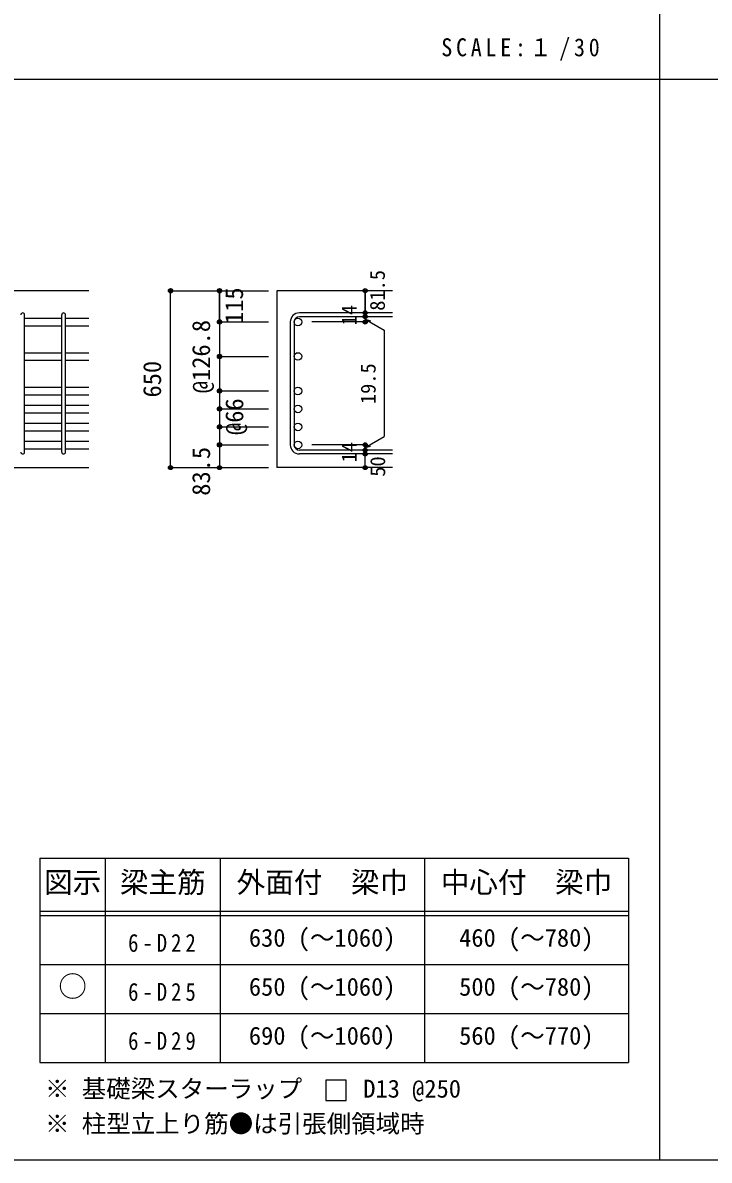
# Model space of a CAD drawing. Units: millimetres at full size, sheet at 1:30, with parts at other scales. Extents: x -5973 to 5954, y -4195 to 4201.
# Drawn here: x -3464 to -942, y -4195 to -15 of the extents above; entities that cross this region are included whole.
import ezdxf
from ezdxf.enums import TextEntityAlignment as Align

# ---------------------------------------------------------------- set-up
doc = ezdxf.new("R2010")
doc.units = ezdxf.units.MM
doc.header["$LTSCALE"] = 30
doc.header["$PDMODE"] = 32
doc.header["$PDSIZE"] = 15
for name, color, linetype in [('0-1_躯体線', 2, 'Continuous'), ('0-5_基礎梁筋', 7, 'Continuous'), ('0-6_スタラップ筋', 7, 'Continuous'), ('0-D_寸法', 4, 'Continuous'), ('6-7_文字', 7, 'Continuous'), ('6-E_枠', 7, 'Continuous'), ('F-0_枠', 6, 'Continuous')]:
    doc.layers.add(name, color=color, linetype=linetype)
doc.styles.add('ＭＳ ゴシック', font='')
doc.styles.get('ＭＳ ゴシック').set_extended_font_data('MS Gothic')

msp = doc.modelspace()

# ---------------------------------------------------------------- linework, layer by layer
at = {"layer": '0-1_躯体線'}
for p, q in [((-3220.8, -999.89), (-4970.8, -999.89)), ((-2105.8, -999.89), (-2530.8, -999.89)), ((-2530.8, -999.89), (-2530.8, -1649.89)), ((-3620.8, -1649.89), (-3220.8, -1649.89)), ((-2105.8, -1649.89), (-2530.8, -1649.89))]:
    msp.add_line(p, q, dxfattribs=at)
at = {"layer": '0-5_基礎梁筋'}
for p, q in [((-3456.8, -1100.82), (-3320.8, -1100.82)), ((-3306.8, -1100.82), (-3220.8, -1100.82)), ((-3456.8, -1128.82), (-3320.8, -1128.82)), ((-3306.8, -1128.82), (-3220.8, -1128.82)), ((-3456.8, -1227.61), (-3320.8, -1227.61)), ((-3306.8, -1227.61), (-3220.8, -1227.61)), ((-3456.8, -1255.61), (-3320.8, -1255.61)), ((-3306.8, -1255.61), (-3220.8, -1255.61)), ((-3456.8, -1354.39), (-3320.8, -1354.39)), ((-3306.8, -1354.39), (-3220.8, -1354.39)), ((-3456.8, -1382.39), (-3320.8, -1382.39)), ((-3456.8, -1420.39), (-3320.8, -1420.39)), ((-3306.8, -1382.39), (-3220.8, -1382.39)), ((-3306.8, -1420.39), (-3220.8, -1420.39)), ((-3456.8, -1448.39), (-3320.8, -1448.39)), ((-3306.8, -1448.39), (-3220.8, -1448.39)), ((-3456.8, -1486.39), (-3320.8, -1486.39)), ((-3306.8, -1486.39), (-3220.8, -1486.39)), ((-3456.8, -1514.39), (-3320.8, -1514.39)), ((-3306.8, -1514.39), (-3220.8, -1514.39)), ((-3456.8, -1552.39), (-3320.8, -1552.39)), ((-3456.8, -1580.39), (-3320.8, -1580.39)), ((-3306.8, -1552.39), (-3220.8, -1552.39)), ((-3306.8, -1580.39), (-3220.8, -1580.39))]:
    msp.add_line(p, q, dxfattribs=at)
at = {"layer": '0-5_基礎梁筋', "color": 3}
for centre in [(-2452.8, -1114.82), (-2452.8, -1241.61), (-2452.8, -1368.39), (-2452.8, -1434.39), (-2452.8, -1500.39), (-2452.8, -1566.39)]:
    msp.add_circle(centre, 14, dxfattribs=at)
at = {"layer": '0-6_スタラップ筋'}
for p, q in [((-2105.8, -1081.32), (-2447.3, -1081.32)), ((-3456.8, -1592.89), (-3456.8, -1088.32)), ((-3320.8, -1592.89), (-3320.8, -1088.32)), ((-3306.8, -1592.89), (-3306.8, -1088.32)), ((-2480.8, -1114.82), (-2480.8, -1566.39)), ((-2466.8, -1114.82), (-2466.8, -1566.39)), ((-2105.8, -1095.32), (-2447.3, -1095.32)), ((-2105.8, -1585.89), (-2447.3, -1585.89)), ((-2105.8, -1599.89), (-2447.3, -1599.89))]:
    msp.add_line(p, q, dxfattribs=at)
for centre, radius, start, end in [((-3463.8, -1088.32), 7, 0, 180), ((-3313.8, -1088.32), 7, 0, 180), ((-2447.3, -1114.82), 33.5, 90, 180), ((-2447.3, -1114.82), 19.5, 90, 180), ((-2447.3, -1566.39), 33.5, 180, 270), ((-2447.3, -1566.39), 19.5, 180, 270), ((-3463.8, -1592.89), 7, 180, 0), ((-3313.8, -1592.89), 7, 180, 0)]:
    msp.add_arc(centre, radius, start, end, dxfattribs=at)
at = {"layer": '0-D_寸法'}
for p, q in [((-2920.8, -999.89), (-2740.8, -999.89)), ((-2920.8, -999.89), (-2740.8, -999.89)), ((-2920.8, -1649.89), (-2920.8, -999.89)), ((-2740.8, -1114.82), (-2740.8, -999.89)), ((-2740.8, -999.89), (-2560.8, -999.89)), ((-2740.8, -999.89), (-2740.8, -1114.82)), ((-2205.8, -1095.32), (-2205.8, -1081.32)), ((-2740.8, -1114.82), (-2560.8, -1114.82)), ((-2740.8, -1114.82), (-2560.8, -1114.82)), ((-2740.8, -1114.82), (-2740.8, -1370.11)), ((-2740.8, -1114.82), (-2740.8, -1394.36)), ((-2740.8, -1114.82), (-2740.8, -1379.89)), ((-2205.8, -1114.82), (-2401.89, -1114.82)), ((-2205.8, -1095.32), (-2205.8, -1114.82)), ((-2205.8, -1105.07), (-2186.48, -1110.25)), ((-2205.8, -1105.07), (-2135.74, -1145.52)), ((-2135.74, -1145.52), (-2135.74, -1535.7)), ((-2740.8, -1241.61), (-2560.8, -1241.61)), ((-2740.8, -1368.39), (-2560.8, -1368.39)), ((-2740.8, -1370.11), (-2740.8, -1566.39)), ((-2740.8, -1434.39), (-2560.8, -1434.39)), ((-2740.8, -1500.39), (-2560.8, -1500.39)), ((-2205.8, -1576.14), (-2135.74, -1535.7)), ((-2740.8, -1566.39), (-2560.8, -1566.39)), ((-2205.8, -1566.39), (-2401.89, -1566.39)), ((-2205.8, -1585.89), (-2205.8, -1566.39)), ((-2205.8, -1576.14), (-2186.48, -1570.97)), ((-2205.8, -1599.89), (-2205.8, -1585.89)), ((-2205.8, -1649.89), (-2205.8, -1599.89)), ((-2920.8, -1649.89), (-2740.8, -1649.89)), ((-2740.8, -1649.89), (-2560.8, -1649.89))]:
    msp.add_line(p, q, dxfattribs=at)
for points in [[(-2205.8, -999.89), (-2205.8, -1081.32), (-2205.8, -999.89)], [(-2740.8, -1394.36), (-2740.8, -1566.39), (-2740.8, -1649.89)]]:
    msp.add_lwpolyline(points, dxfattribs=at)
for centre, radius in [((-2920.8, -999.89), 8), ((-2920.8, -999.89), 7.2), ((-2920.8, -999.89), 6.4), ((-2920.8, -999.89), 5.6), ((-2920.8, -999.89), 4.8), ((-2920.8, -999.89), 4), ((-2920.8, -999.89), 3.2), ((-2920.8, -999.89), 2.4), ((-2920.8, -999.89), 1.6), ((-2920.8, -999.89), 0.8), ((-2740.8, -999.89), 8), ((-2740.8, -999.89), 7.2), ((-2740.8, -999.89), 6.4), ((-2740.8, -999.89), 5.6), ((-2740.8, -999.89), 4.8), ((-2740.8, -999.89), 4), ((-2740.8, -999.89), 3.2), ((-2740.8, -999.89), 2.4), ((-2740.8, -999.89), 1.6), ((-2740.8, -999.89), 0.8), ((-2205.8, -999.89), 4), ((-2205.8, -999.89), 3.6), ((-2205.8, -999.89), 3.2), ((-2205.8, -999.89), 2.8), ((-2205.8, -999.89), 2.4), ((-2205.8, -999.89), 2), ((-2205.8, -999.89), 1.6), ((-2205.8, -999.89), 1.2), ((-2205.8, -999.89), 0.8), ((-2205.8, -999.89), 0.4), ((-2205.8, -1081.32), 4), ((-2205.8, -1081.32), 3.6), ((-2205.8, -1081.32), 3.2), ((-2205.8, -1081.32), 2.8), ((-2205.8, -1081.32), 2.4), ((-2205.8, -1081.32), 2), ((-2205.8, -1081.32), 1.6), ((-2205.8, -1081.32), 1.2), ((-2205.8, -1081.32), 0.8), ((-2205.8, -1081.32), 0.4), ((-2740.8, -1114.82), 8), ((-2740.8, -1114.82), 7.2), ((-2740.8, -1114.82), 6.4), ((-2740.8, -1114.82), 5.6), ((-2740.8, -1114.82), 4.8), ((-2740.8, -1114.82), 4), ((-2740.8, -1114.82), 3.2), ((-2740.8, -1114.82), 2.4), ((-2740.8, -1114.82), 1.6), ((-2740.8, -1114.82), 0.8), ((-2205.8, -1095.32), 4), ((-2205.8, -1114.82), 4), ((-2205.8, -1095.32), 3.6), ((-2205.8, -1114.82), 3.6), ((-2205.8, -1095.32), 3.2), ((-2205.8, -1114.82), 3.2), ((-2205.8, -1095.32), 2.8), ((-2205.8, -1114.82), 2.8), ((-2205.8, -1095.32), 2.4), ((-2205.8, -1114.82), 2.4), ((-2205.8, -1095.32), 2), ((-2205.8, -1114.82), 2), ((-2205.8, -1095.32), 1.6), ((-2205.8, -1114.82), 1.6), ((-2205.8, -1095.32), 1.2), ((-2205.8, -1114.82), 1.2), ((-2205.8, -1095.32), 0.8), ((-2205.8, -1114.82), 0.8), ((-2205.8, -1095.32), 0.4), ((-2205.8, -1114.82), 0.4), ((-2740.8, -1241.61), 8), ((-2740.8, -1241.61), 7.2), ((-2740.8, -1241.61), 6.4), ((-2740.8, -1241.61), 5.6), ((-2740.8, -1241.61), 4.8), ((-2740.8, -1241.61), 4), ((-2740.8, -1241.61), 3.2), ((-2740.8, -1241.61), 2.4), ((-2740.8, -1241.61), 1.6), ((-2740.8, -1241.61), 0.8), ((-2740.8, -1368.39), 8), ((-2740.8, -1368.39), 7.2), ((-2740.8, -1368.39), 6.4), ((-2740.8, -1368.39), 5.6), ((-2740.8, -1368.39), 4.8), ((-2740.8, -1368.39), 4), ((-2740.8, -1368.39), 3.2), ((-2740.8, -1368.39), 2.4), ((-2740.8, -1368.39), 1.6), ((-2740.8, -1368.39), 0.8), ((-2740.8, -1434.39), 8), ((-2740.8, -1434.39), 7.2), ((-2740.8, -1434.39), 6.4), ((-2740.8, -1434.39), 5.6), ((-2740.8, -1434.39), 4.8), ((-2740.8, -1434.39), 4), ((-2740.8, -1434.39), 3.2), ((-2740.8, -1434.39), 2.4), ((-2740.8, -1434.39), 1.6), ((-2740.8, -1434.39), 0.8), ((-2740.8, -1500.39), 8), ((-2740.8, -1500.39), 7.2), ((-2740.8, -1500.39), 6.4), ((-2740.8, -1500.39), 5.6), ((-2740.8, -1500.39), 4.8), ((-2740.8, -1500.39), 4), ((-2740.8, -1500.39), 3.2), ((-2740.8, -1500.39), 2.4), ((-2740.8, -1500.39), 1.6), ((-2740.8, -1500.39), 0.8), ((-2740.8, -1566.39), 8), ((-2740.8, -1566.39), 7.2), ((-2740.8, -1566.39), 6.4), ((-2740.8, -1566.39), 5.6), ((-2740.8, -1566.39), 4.8), ((-2740.8, -1566.39), 4), ((-2740.8, -1566.39), 3.2), ((-2740.8, -1566.39), 2.4), ((-2740.8, -1566.39), 1.6), ((-2740.8, -1566.39), 0.8), ((-2205.8, -1566.39), 4), ((-2205.8, -1585.89), 4), ((-2205.8, -1566.39), 3.6), ((-2205.8, -1585.89), 3.6), ((-2205.8, -1566.39), 3.2), ((-2205.8, -1585.89), 3.2), ((-2205.8, -1566.39), 2.8), ((-2205.8, -1585.89), 2.8), ((-2205.8, -1566.39), 2.4), ((-2205.8, -1585.89), 2.4), ((-2205.8, -1566.39), 2), ((-2205.8, -1585.89), 2), ((-2205.8, -1566.39), 1.6), ((-2205.8, -1585.89), 1.6), ((-2205.8, -1566.39), 1.2), ((-2205.8, -1585.89), 1.2), ((-2205.8, -1566.39), 0.8), ((-2205.8, -1585.89), 0.8), ((-2205.8, -1566.39), 0.4), ((-2205.8, -1585.89), 0.4), ((-2205.8, -1599.89), 4), ((-2205.8, -1599.89), 3.6), ((-2205.8, -1599.89), 3.2), ((-2205.8, -1599.89), 2.8), ((-2205.8, -1599.89), 2.4), ((-2205.8, -1599.89), 2), ((-2205.8, -1599.89), 1.6), ((-2205.8, -1599.89), 1.2), ((-2205.8, -1599.89), 0.8), ((-2205.8, -1599.89), 0.4), ((-2920.8, -1649.89), 7.2), ((-2920.8, -1649.89), 6.4), ((-2920.8, -1649.89), 5.6), ((-2920.8, -1649.89), 4.8), ((-2920.8, -1649.89), 4), ((-2920.8, -1649.89), 3.2), ((-2920.8, -1649.89), 2.4), ((-2920.8, -1649.89), 1.6), ((-2920.8, -1649.89), 0.8), ((-2740.8, -1649.89), 7.2), ((-2740.8, -1649.89), 6.4), ((-2740.8, -1649.89), 5.6), ((-2740.8, -1649.89), 4.8), ((-2740.8, -1649.89), 4), ((-2740.8, -1649.89), 3.2), ((-2740.8, -1649.89), 2.4), ((-2740.8, -1649.89), 1.6), ((-2740.8, -1649.89), 0.8), ((-2205.8, -1649.89), 4), ((-2205.8, -1649.89), 3.6), ((-2205.8, -1649.89), 3.2), ((-2205.8, -1649.89), 2.8), ((-2205.8, -1649.89), 2.4), ((-2205.8, -1649.89), 2), ((-2205.8, -1649.89), 1.6), ((-2205.8, -1649.89), 1.2), ((-2205.8, -1649.89), 0.8), ((-2205.8, -1649.89), 0.4)]:
    msp.add_circle(centre, radius, dxfattribs=at)
at = {"layer": '0-D_寸法', "color": 7}
for p in [(-2920.8, -999.89), (-2740.8, -999.89), (-2205.8, -999.89), (-2205.8, -1081.32), (-2740.8, -1114.82), (-2205.8, -1095.32), (-2205.8, -1114.82), (-2740.8, -1241.61), (-2740.8, -1368.39), (-2740.8, -1434.39), (-2740.8, -1500.39), (-2740.8, -1566.39), (-2205.8, -1566.39), (-2205.8, -1566.39), (-2205.8, -1585.89), (-2205.8, -1599.89), (-2920.8, -1649.89), (-2740.8, -1649.89), (-2205.8, -1649.89)]:
    msp.add_point(p, dxfattribs=at)
at = {"layer": '6-7_文字'}
msp.add_lwpolyline([(-2350.64, -3975.89), (-2275.64, -3975.89), (-2275.64, -3900.89), (-2350.64, -3900.89)], close=True, dxfattribs=at)
at = {"layer": '6-E_枠', "color": 3}
for p, q in [((-3400.52, -3085.43), (-3400.52, -3835.43)), ((-3400.52, -3085.43), (-1238, -3085.43)), ((-1238, -3085.43), (-1238, -3835.43)), ((-3400.52, -3835.43), (-1238, -3835.43))]:
    msp.add_line(p, q, dxfattribs=at)
at = {"layer": '6-E_枠'}
for p, q in [((-3160.52, -3085.43), (-3160.52, -3835.43)), ((-2738, -3085.43), (-2738, -3835.43)), ((-1988, -3085.43), (-1988, -3835.43)), ((-3400.52, -3280.43), (-1238, -3280.43)), ((-3400.52, -3295.43), (-1238, -3295.43)), ((-3400.52, -3475.43), (-1238, -3475.43)), ((-3400.52, -3655.43), (-1238, -3655.43))]:
    msp.add_line(p, q, dxfattribs=at)
at = {"layer": 'F-0_枠', "color": 2}
for p, q in [((-1124.64, 4201.15), (-1124.64, -4195.24)), ((-5972.88, -222.05), (3723.6, -222.05))]:
    msp.add_line(p, q, dxfattribs=at)
at = {"layer": 'F-0_枠'}
msp.add_line((5954.1, -4195.24), (-5972.88, -4195.24), dxfattribs=at)

# ---------------------------------------------------------------- texts
at = {"layer": '0-D_寸法', "style": 'ＭＳ ゴシック'}
for s, height, p in [('81.5', 54.99, (-2116.9, -1073.49)), ('115', 65.98, (-2634.7, -1122.45)), ('14', 54.99, (-2221.03, -1126.76)), ('@126.8', 65.98, (-2755.8, -1376.61)), ('650', 65.98, (-2935.8, -1392.39)), ('19.5', 54.99, (-2150.77, -1416.39)), ('@66', 65.98, (-2633.67, -1530.12)), ('83.5', 65.98, (-2755.8, -1753.39)), ('14', 54.99, (-2221.06, -1630.57)), ('50', 54.99, (-2115.8, -1683.39))]:
    msp.add_text(s, height=height, rotation=90, dxfattribs=at).set_placement(p, align=Align.BOTTOM_LEFT)
at = {"layer": '6-7_文字', "color": 2, "style": 'ＭＳ ゴシック'}
for s, p in [('図示', (-3385.52, -3235.43)), ('梁主筋', (-3106.76, -3235.43)), ('外面付\u3000梁巾', (-2678, -3235.43)), ('中心付\u3000梁巾', (-1928, -3235.43)), ('○', (-3333.02, -3617.93))]:
    msp.add_text(s, height=76.98, dxfattribs=at).set_placement(p, align=Align.BOTTOM_LEFT)
at = {"layer": '6-7_文字', "style": 'ＭＳ ゴシック'}
for s, p in [('630 (～1060)', (-2633, -3430.43)), ('460 (～780)', (-1860.5, -3430.43)), ('650 (～1060)', (-2633, -3610.43)), ('500 (～780)', (-1860.5, -3610.43)), ('690 (～1060)', (-2633, -3790.43)), ('560 (～770)', (-1860.5, -3790.43)), ('※ 基礎梁スターラップ     D13 @250', (-3381.96, -3985.01)), ('※ 柱型立上り筋●は引張側領域時', (-3381.96, -4113.51))]:
    msp.add_text(s, height=65.98, dxfattribs=at).set_placement(p, align=Align.BOTTOM_LEFT)
at = {"layer": '6-7_文字', "color": 2, "insert": (-1925.98, -154.55), "char_height": 65.98, "attachment_point": 7, "style": 'ＭＳ ゴシック'}
msp.add_mtext('\\T1.34;\\W0.9;SCALE:１/30', dxfattribs=at)
at = {"layer": '6-7_文字', "char_height": 65.98, "attachment_point": 7, "style": 'ＭＳ ゴシック'}
for s, insert in [('\\T1.38;\\W0.85;6-D22', (-3076.76, -3430.43)), ('\\T1.38;\\W0.85;6-D25', (-3076.76, -3610.43)), ('\\T1.38;\\W0.85;6-D29', (-3076.76, -3790.43))]:
    msp.add_mtext(s, dxfattribs=dict(at, insert=insert))

doc.saveas('drawing.dxf')
